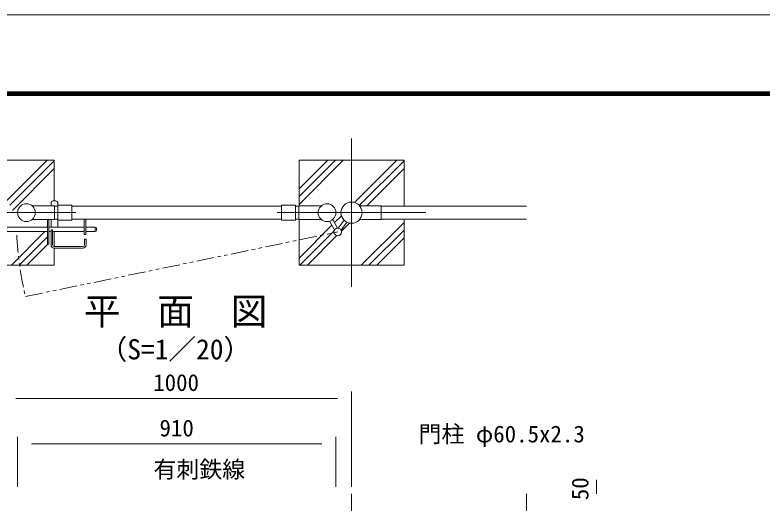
# Model space of a CAD drawing. Units: millimetres, scale not verified. Extents: x -4200 to 4200, y -2970 to 2970.
# Drawn here: x -2506 to -371, y 1575 to 2970 of the extents above; entities that cross this region are included whole.
import ezdxf
from ezdxf.enums import TextEntityAlignment as Align

# ---------------------------------------------------------------- set-up
doc = ezdxf.new("R2010")
doc.units = ezdxf.units.MM
doc.header["$LTSCALE"] = 20
doc.linetypes.add('USER1', pattern=[50.8, 31.75, -6.35, 6.35, -6.35])
doc.linetypes.add('USER3', pattern=[5, 2.5, -0.5, 0.5, -0.5, 0.5, -0.5])
for name, color, linetype, lineweight in [('0-0_D-TTL-TXT', 7, 'Continuous', 18), ('0-2_D-BMK', 2, 'USER1', 13), ('0-3_D-STR1', 1, 'Continuous', 18), ('0-5_D-DCR-HCH', 7, 'Continuous', 9), ('0-6_D-STR3', 3, 'Continuous', 13), ('0-7_0', 7, 'Continuous', 9), ('0-8_D-STR-DIM', 7, 'Continuous', 9), ('0-9_D-STR-TXT', 7, 'Continuous', 9), ('0-B_D-TTL', 7, 'Continuous', 9)]:
    doc.layers.add(name, color=color, linetype=linetype, lineweight=lineweight)
doc.styles.add('ＭＳ ゴシック', font='')
doc.styles.get('ＭＳ ゴシック').set_extended_font_data('MS Gothic')

msp = doc.modelspace()

# ---------------------------------------------------------------- linework, layer by layer
at = {"layer": '0-2_D-BMK'}
for p, q in [((-1544.32, 2192.72), (-1544.32, 2616.99)), ((-2332.19, 2404.85), (-2756.45, 2404.85)), ((-1756.45, 2404.85), (-1332.19, 2404.85)), ((-1544.32, 1601.52), (-1544.32, -1068.63))]:
    msp.add_line(p, q, dxfattribs=at)
at = {"layer": '0-2_D-BMK', "linetype": 'USER3'}
msp.add_line((-2476.21, 2165.02), (-1583.71, 2349.67), dxfattribs=at)
msp.add_arc((-1542.22, 2387.65), 960.15, 182.81239, 193.40726, dxfattribs=at)
at = {"layer": '0-3_D-STR1'}
for p, q in [((-2393.72, 2423.85), (-2383.67, 2423.85)), ((-2343.67, 2423.85), (-1744.47, 2423.85)), ((-1704.47, 2423.85), (-1694.52, 2423.85)), ((-1459.32, 2423.85), (-1044.32, 2423.85)), ((-2393.72, 2385.85), (-2383.67, 2385.85)), ((-2343.67, 2385.85), (-1744.47, 2385.85)), ((-1704.47, 2385.85), (-1694.52, 2385.85)), ((-1459.32, 2385.85), (-1044.32, 2385.85))]:
    msp.add_line(p, q, dxfattribs=at)
for centre, radius in [((-1544.32, 2404.85), 30.25), ((-2473.67, 2404.85), 25.4), ((-1614.47, 2404.85), 25.4)]:
    msp.add_circle(centre, radius, dxfattribs=at)
at = {"layer": '0-5_D-DCR-HCH'}
for p, q in [((-2534.65, 2434.68), (-2414.47, 2554.85)), ((-2521.2, 2426.03), (-2394.32, 2552.91)), ((-1694.32, 2428.63), (-1568.1, 2554.85)), ((-1694.32, 2450.73), (-1590.2, 2554.85)), ((-1694.32, 2472.83), (-1612.3, 2554.85)), ((-1534.65, 2434.68), (-1414.47, 2554.85)), ((-1521.18, 2426.05), (-1394.32, 2552.91)), ((-2513.68, 2411.46), (-2394.32, 2530.81)), ((-1500.58, 2424.55), (-1394.32, 2530.81)), ((-1593.03, 2376.3), (-1574.14, 2395.18)), ((-1573.16, 2351.97), (-1550.92, 2374.21)), ((-1516.65, 2254.85), (-1394.32, 2377.18)), ((-2516.65, 2254.85), (-2420.85, 2350.65)), ((-1694.32, 2275), (-1600.37, 2368.96)), ((-1692.37, 2254.85), (-1593.85, 2353.37)), ((-1494.55, 2254.85), (-1394.32, 2355.08)), ((-2494.55, 2254.85), (-2413.72, 2335.68)), ((-1670.28, 2254.85), (-1586.01, 2339.12)), ((-1472.45, 2254.85), (-1394.32, 2332.99)), ((-2472.45, 2254.85), (-2412.65, 2314.65))]:
    msp.add_line(p, q, dxfattribs=at)
at = {"layer": '0-6_D-STR3'}
for p, q in [((-2398.22, 2438.65), (-2389.22, 2438.65)), ((-2457.64, 2424.55), (-2393.72, 2424.55)), ((-2403.22, 2433.65), (-2403.22, 2424.55)), ((-2393.72, 2424.55), (-2393.72, 2385.15)), ((-2384.22, 2433.65), (-2384.22, 2423.85)), ((-2383.67, 2426.15), (-2343.67, 2426.15)), ((-2383.67, 2383.55), (-2383.67, 2426.15)), ((-2343.67, 2383.55), (-2343.67, 2426.15)), ((-1744.47, 2383.55), (-1744.47, 2426.15)), ((-1744.47, 2426.15), (-1704.47, 2426.15)), ((-1704.47, 2383.55), (-1704.47, 2426.15)), ((-1630.51, 2424.55), (-1694.92, 2424.55)), ((-1694.92, 2424.55), (-1694.92, 2385.15)), ((-2457.64, 2385.15), (-2393.72, 2385.15)), ((-2409.22, 2385.15), (-2409.22, 2314.65)), ((-2403.22, 2385.15), (-2403.22, 2363.65)), ((-2384.22, 2385.85), (-2384.22, 2363.65)), ((-2383.67, 2383.55), (-2343.67, 2383.55)), ((-2308.22, 2385.85), (-2308.22, 2342.15)), ((-2303.72, 2385.85), (-2303.72, 2342.15)), ((-1744.47, 2383.55), (-1704.47, 2383.55)), ((-1630.51, 2385.15), (-1694.92, 2385.15)), ((-1606.95, 2380.59), (-1592.78, 2355.54)), ((-1598.16, 2385.38), (-1584.07, 2360.46)), ((-1582.22, 2360.37), (-1565.72, 2383.48)), ((-1574.08, 2354.56), (-1557.58, 2377.67)), ((-1459.32, 2385.15), (-1521.37, 2385.15)), ((-2542.07, 2363.65), (-2413.72, 2363.65)), ((-2536.57, 2350.65), (-2413.72, 2350.65)), ((-2409.22, 2363.65), (-2308.22, 2363.65)), ((-2403.22, 2355.65), (-2403.22, 2312.65)), ((-2403.22, 2355.65), (-2398.72, 2355.65)), ((-2398.72, 2355.65), (-2398.72, 2312.65)), ((-2398.72, 2350.65), (-2308.22, 2350.65)), ((-2303.72, 2363.65), (-2276.72, 2363.65)), ((-2303.72, 2350.65), (-2276.72, 2350.65)), ((-2276.72, 2363.65), (-2276.72, 2350.65)), ((-2273.72, 2360.65), (-2273.72, 2353.65)), ((-2308.22, 2342.15), (-2303.72, 2342.15)), ((-2307.72, 2328.65), (-2307.72, 2312.65)), ((-2307.72, 2328.65), (-2303.22, 2328.65)), ((-2303.22, 2328.65), (-2303.22, 2312.65)), ((-2394.22, 2308.15), (-2312.22, 2308.15)), ((-2394.22, 2303.65), (-2312.22, 2303.65))]:
    msp.add_line(p, q, dxfattribs=at)
for points in [[(-1459.32, 2385.15), (-1459.32, 2424.55), (-1521.37, 2424.55)], [(-2413.72, 2385.15), (-2413.72, 2314.65), (-2409.22, 2314.65)]]:
    msp.add_lwpolyline(points, dxfattribs=at)
msp.add_circle((-1583.71, 2349.67), 10.8, dxfattribs=at)
for centre, radius, start, end in [((-2398.22, 2433.65), 5, 90, 180), ((-2389.22, 2433.65), 5, 0, 90), ((-2276.72, 2360.65), 3, 0, 90), ((-2276.72, 2353.65), 3, 270, 0), ((-2394.22, 2312.65), 9, 180, 270), ((-2394.22, 2312.65), 4.5, 180, 270), ((-2312.22, 2312.65), 4.5, 270, 0), ((-2312.22, 2312.65), 9, 270, 0)]:
    msp.add_arc(centre, radius, start, end, dxfattribs=at)
at = {"layer": '0-7_0'}
for p, q in [((-2394.32, 2554.85), (-2694.32, 2554.85)), ((-2394.32, 2438.65), (-2394.32, 2554.85)), ((-1694.32, 2554.85), (-1394.32, 2554.85)), ((-1694.32, 2424.55), (-1694.32, 2554.85)), ((-1394.32, 2423.85), (-1394.32, 2554.85)), ((-1694.32, 2254.85), (-1694.32, 2385.15)), ((-2409.22, 2350.65), (-2403.22, 2350.65)), ((-2394.32, 2308.16), (-2394.32, 2350.65)), ((-2394.32, 2254.85), (-2394.32, 2303.65))]:
    msp.add_line(p, q, dxfattribs=at)
for points in [[(-2394.32, 2254.85), (-2694.32, 2254.85), (-2694.32, 2385.85)], [(-1694.32, 2254.85), (-1394.32, 2254.85), (-1394.32, 2385.85)]]:
    msp.add_lwpolyline(points, dxfattribs=at)
at = {"layer": '0-8_D-STR-DIM'}
for p, q in [((-1544.32, 1621.52), (-1544.32, 1894.03)), ((-2504.32, 1874.03), (-1584.32, 1874.03)), ((-2499.07, 1620.81), (-2499.07, 1764.03)), ((-1589.07, 1620.81), (-1589.07, 1764.03)), ((-2459.07, 1744.03), (-1629.07, 1744.03)), ((-844.32, 1601.37), (-844.32, 1641.37)), ((-1044.32, 1601.52), (-1044.32, 215.59))]:
    msp.add_line(p, q, dxfattribs=at)
at = {"layer": '0-B_D-TTL', "color": 2, "lineweight": 18}
msp.add_lwpolyline([(-4200, 2970), (4200, 2970), (4200, -2970), (-4200, -2970)], close=True, dxfattribs=at)
at = {"layer": '0-B_D-TTL'}
for points in [[(-3930, 2750), (3930, 2750), (3930, -2750), (-3930, -2750)], [(-3927.5, 2747.5), (3927.5, 2747.5), (3927.5, -2747.5), (-3927.5, -2747.5)], [(-3925, 2745), (3925, 2745), (3925, -2745), (-3925, -2745)], [(-3922.5, 2742.5), (3922.5, 2742.5), (3922.5, -2742.5), (-3922.5, -2742.5)], [(-3920, 2740), (3920, 2740), (3920, -2740), (-3920, -2740)]]:
    msp.add_lwpolyline(points, close=True, dxfattribs=at)

# ---------------------------------------------------------------- texts
at = {"layer": '0-0_D-TTL-TXT', "style": 'ＭＳ ゴシック'}
for s, height, p in [('平\u3000面\u3000図', 76.98, (-2309.81, 2061.33)), ('（S=1／20）', 57.77, (-2264.33, 1968.13))]:
    msp.add_text(s, height=height, dxfattribs=at).set_placement(p, align=Align.BOTTOM_LEFT)
at = {"layer": '0-8_D-STR-DIM', "style": 'ＭＳ ゴシック'}
for s, p in [('1000', (-2111.22, 1880.78)), ('910', (-2093.2, 1750.78))]:
    msp.add_text(s, height=48.09, dxfattribs=at).set_placement(p, align=Align.BOTTOM_LEFT)
msp.add_text('50', height=48.09, rotation=90, dxfattribs=at).set_placement((-852.63, 1583.01), align=Align.BOTTOM_LEFT)
at = {"layer": '0-9_D-STR-TXT', "style": 'ＭＳ ゴシック'}
for s, p in [('門柱 φ60.5x2.3', (-1352.89, 1733.79)), ('有刺鉄線', (-2110.67, 1632.65))]:
    msp.add_text(s, height=48.09, dxfattribs=at).set_placement(p, align=Align.BOTTOM_LEFT)

doc.saveas('drawing.dxf')
